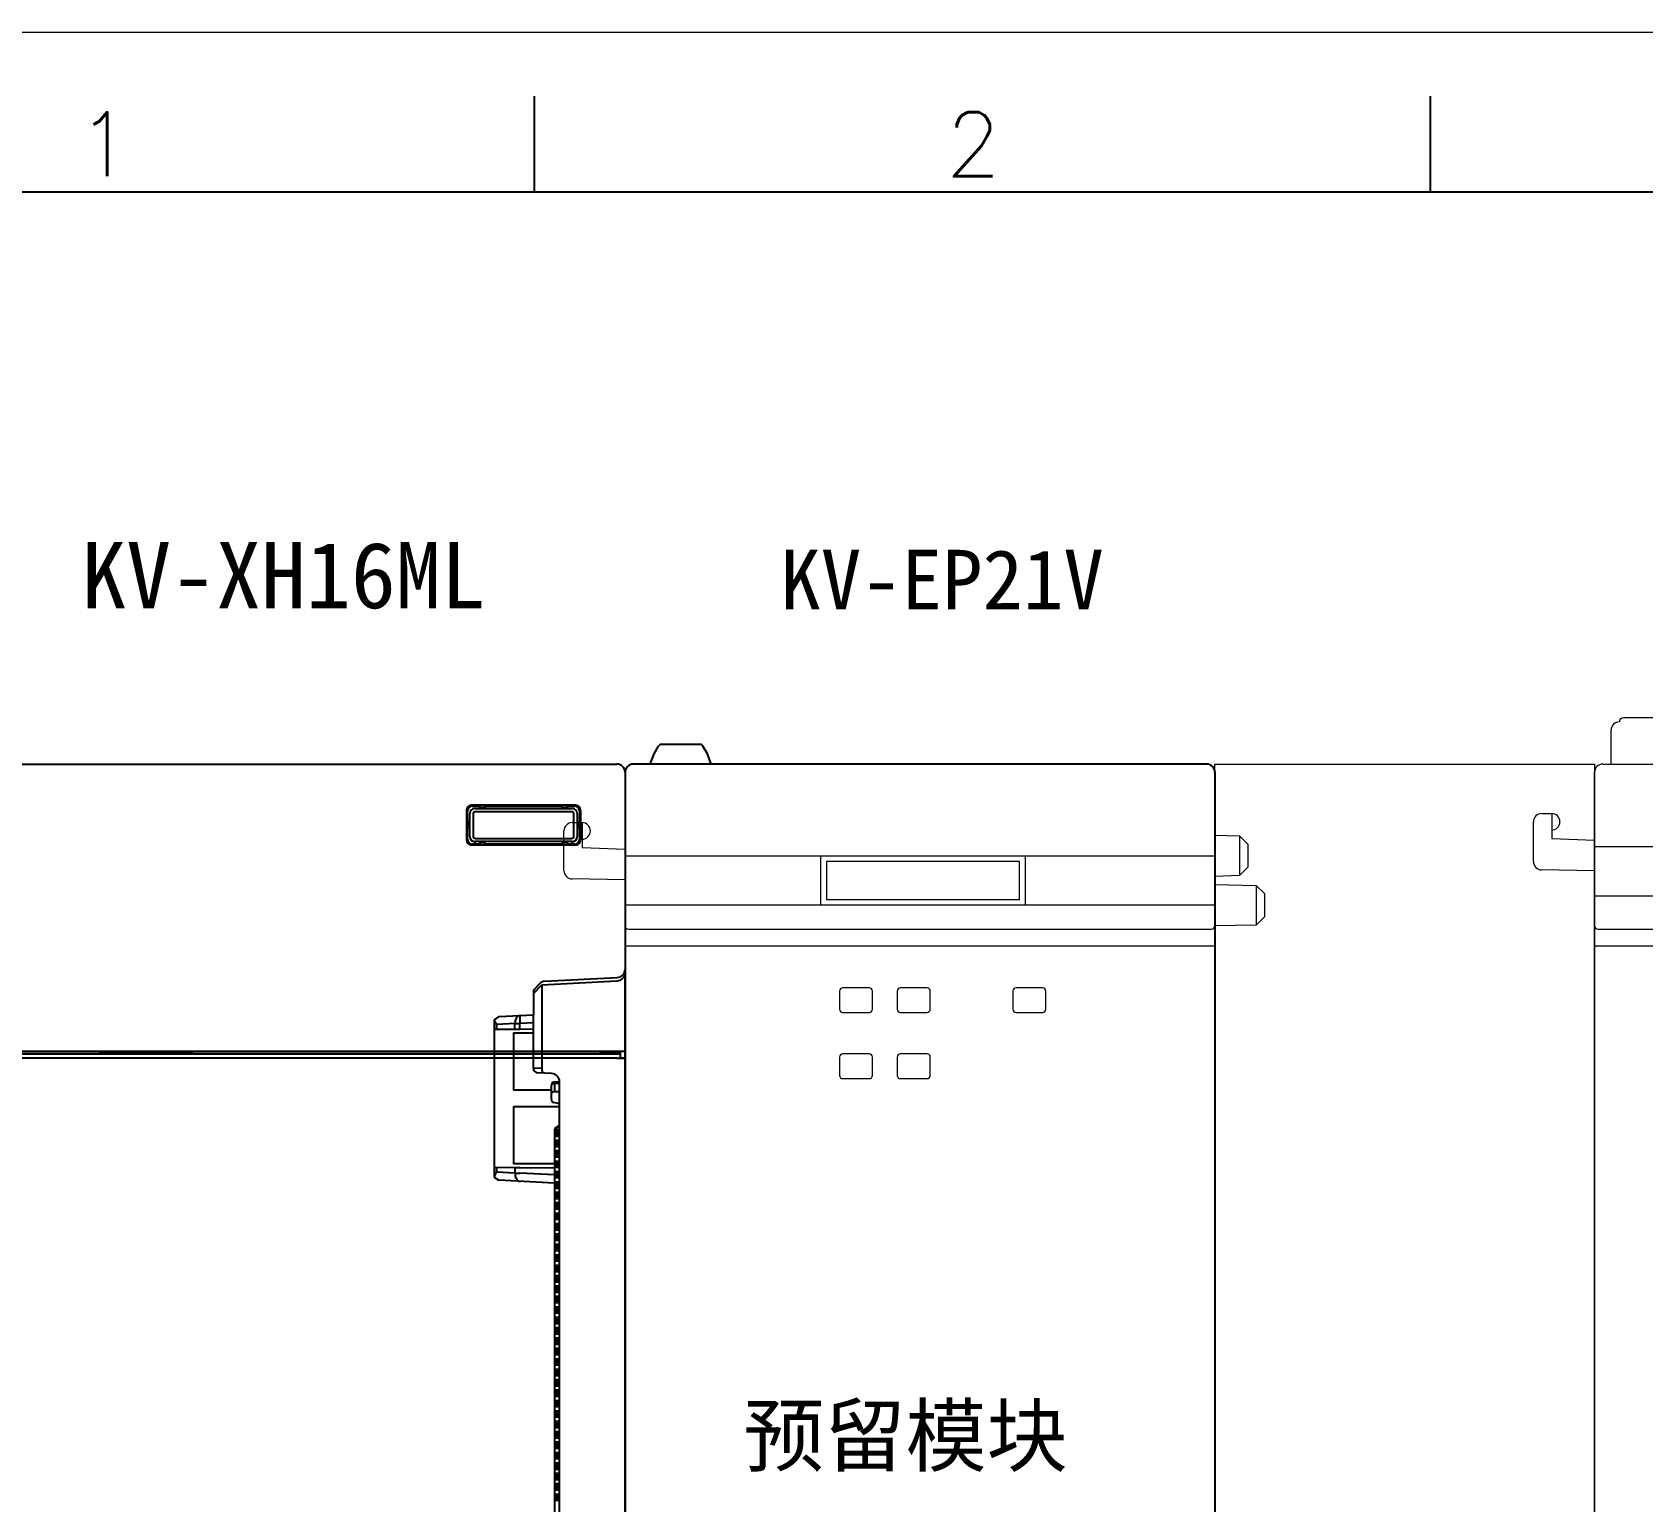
# Model space of a CAD drawing. Extents: x 33864 to 41687, y -3582 to -110.
# Drawn here: x 39014.7 to 39065, y -2750.6 to -2704.6 of the extents above; entities that cross this region are included whole.
import ezdxf
from ezdxf.enums import TextEntityAlignment as Align

# ---------------------------------------------------------------- set-up
doc = ezdxf.new("R2010")
doc.units = 0
doc.header["$MEASUREMENT"] = 0
doc.layers.add('1', color=3, linetype='Continuous', lineweight=20)
for name, color, linetype in [('AE_BOR', 1, 'Continuous'), ('key_geometry', 2, 'Continuous'), ('Lay 1', 7, 'Continuous')]:
    doc.layers.add(name, color=color, linetype=linetype)
doc.styles.add('WD', font='romans.shx', dxfattribs={"bigfont": 'gbcbig.shx'})

msp = doc.modelspace()

# ---------------------------------------------------------------- linework, layer by layer
msp.add_line((39256.318, -2709.649), (38969.318, -2709.649))
at = {"layer": '1', "color": 0, "linetype": 'Continuous'}
for p, q in [((39066.704, -2726.068), (39064.382, -2726.068)), ((39063.995, -2727.513), (39063.995, -2726.455)), ((39063.737, -2727.513), (39063.995, -2727.513)), ((39063.995, -2727.513), (39067.091, -2727.513)), ((39063.479, -2729.89), (39063.479, -2727.771)), ((39061.828, -2729.061), (39062.138, -2729.061)), ((39062.138, -2729.061), (39062.138, -2729.577)), ((39031.27, -2730.845), (39031.27, -2729.603)), ((39031.528, -2729.345), (39031.837, -2729.345)), ((39031.837, -2729.345), (39031.837, -2729.861)), ((39061.57, -2730.562), (39061.57, -2729.319)), ((39062.138, -2729.577), (39062.138, -2729.835)), ((39031.837, -2729.861), (39031.837, -2730.119)), ((39031.837, -2730.119), (39033.179, -2730.174)), ((39033.179, -2731.133), (39033.179, -2730.174)), ((39051.611, -2729.732), (39051.611, -2731.022)), ((39051.611, -2729.732), (39052.385, -2729.757)), ((39051.611, -2731.138), (39051.611, -2730.184)), ((39052.385, -2729.757), (39052.643, -2730.015)), ((39052.385, -2729.757), (39052.385, -2730.996)), ((39052.643, -2730.015), (39052.643, -2730.738)), ((39062.138, -2729.835), (39063.479, -2729.89)), ((39063.479, -2730.849), (39063.479, -2729.89)), ((39063.479, -2730.093), (39081.539, -2730.093)), ((39033.179, -2730.377), (39051.611, -2730.377)), ((39039.288, -2730.377), (39039.288, -2731.925)), ((39045.509, -2730.557), (39039.471, -2730.557)), ((39039.471, -2730.557), (39039.471, -2731.744)), ((39045.509, -2731.744), (39045.509, -2730.557)), ((39045.687, -2730.377), (39045.687, -2731.925)), ((39033.179, -2731.133), (39031.523, -2731.103)), ((39052.385, -2730.996), (39051.611, -2731.022)), ((39051.611, -2731.022), (39051.611, -2731.28)), ((39052.643, -2730.738), (39052.385, -2730.996)), ((39063.479, -2730.849), (39061.824, -2730.82)), ((39063.479, -2734.172), (39063.479, -2730.849)), ((39051.611, -2731.28), (39051.611, -2732.57)), ((39051.611, -2731.28), (39052.901, -2731.305)), ((39052.901, -2731.305), (39052.901, -2732.544)), ((39052.901, -2731.305), (39053.159, -2731.563)), ((39053.159, -2731.563), (39053.159, -2732.286)), ((39081.539, -2731.641), (39063.479, -2731.641)), ((39051.611, -2731.925), (39033.179, -2731.925)), ((39039.471, -2731.744), (39045.509, -2731.744)), ((39033.282, -2732.673), (39051.508, -2732.673)), ((39052.901, -2732.544), (39051.611, -2732.57)), ((39053.159, -2732.286), (39052.901, -2732.544)), ((39063.582, -2732.673), (39081.436, -2732.673)), ((39033.179, -2733.189), (39051.611, -2733.189)), ((39063.479, -2733.189), (39081.539, -2733.189)), ((39063.479, -2753.365), (39063.479, -2734.172)), ((39039.88, -2734.608), (39039.88, -2735.176)), ((39040.809, -2734.505), (39039.984, -2734.505)), ((39040.912, -2735.176), (39040.912, -2734.608)), ((39041.686, -2734.608), (39041.686, -2735.176)), ((39042.615, -2734.505), (39041.79, -2734.505)), ((39042.718, -2735.176), (39042.718, -2734.608)), ((39045.299, -2734.608), (39045.299, -2735.176)), ((39046.227, -2734.505), (39045.402, -2734.505)), ((39046.331, -2735.176), (39046.331, -2734.608)), ((39039.984, -2735.279), (39040.809, -2735.279)), ((39041.79, -2735.279), (39042.615, -2735.279)), ((39045.402, -2735.279), (39046.227, -2735.279)), ((39039.88, -2736.672), (39039.88, -2737.24)), ((39040.809, -2736.569), (39039.984, -2736.569)), ((39040.912, -2737.24), (39040.912, -2736.672)), ((39041.686, -2736.672), (39041.686, -2737.24)), ((39042.615, -2736.569), (39041.79, -2736.569)), ((39042.718, -2737.24), (39042.718, -2736.672)), ((39039.984, -2737.343), (39040.809, -2737.343)), ((39041.79, -2737.343), (39042.615, -2737.343))]:
    msp.add_line(p, q, dxfattribs=at)
for centre, radius, start, end in [((39064.382, -2726.197), 0.129, 90, 180), ((39064.253, -2726.455), 0.258, 90, 180), ((39063.737, -2727.771), 0.258, 90, 180), ((39061.828, -2729.319), 0.258, 90, 180), ((39062.138, -2729.319), 0.258, 270, 90), ((39031.528, -2729.603), 0.258, 90, 180), ((39031.837, -2729.603), 0.258, 270, 90), ((39061.828, -2730.562), 0.258, 180, 269.029), ((39031.528, -2730.845), 0.258, 180, 269.029), ((39033.282, -2732.57), 0.103, 180, 270), ((39051.508, -2732.57), 0.103, 270, 0), ((39063.582, -2732.57), 0.103, 180, 270), ((39039.984, -2734.608), 0.103, 90, 180), ((39040.809, -2734.608), 0.103, 0, 90), ((39041.79, -2734.608), 0.103, 90, 180), ((39042.615, -2734.608), 0.103, 0, 90), ((39045.402, -2734.608), 0.103, 90, 180), ((39046.227, -2734.608), 0.103, 0, 90), ((39039.984, -2735.176), 0.103, 180, 270), ((39040.809, -2735.176), 0.103, 270, 0), ((39041.79, -2735.176), 0.103, 180, 270), ((39042.615, -2735.176), 0.103, 270, 0), ((39045.402, -2735.176), 0.103, 180, 270), ((39046.227, -2735.176), 0.103, 270, 0), ((39039.984, -2736.672), 0.103, 90, 180), ((39040.809, -2736.672), 0.103, 0, 90), ((39041.79, -2736.672), 0.103, 90, 180), ((39042.615, -2736.672), 0.103, 0, 90), ((39039.984, -2737.24), 0.103, 180, 270), ((39040.809, -2737.24), 0.103, 270, 0), ((39041.79, -2737.24), 0.103, 180, 270), ((39042.615, -2737.24), 0.103, 270, 0)]:
    msp.add_arc(centre, radius, start, end, dxfattribs=at)
at = {"layer": 'AE_BOR', "color": 1, "lineweight": 15}
msp.add_line((38964.315, -2704.649), (39261.315, -2704.649), dxfattribs=at)
at = {"layer": 'AE_BOR'}
for p, q in [((39030.348, -2709.649), (39030.348, -2706.649)), ((39058.348, -2709.649), (39058.348, -2706.649))]:
    msp.add_line(p, q, dxfattribs=at)
at = {"layer": 'AE_BOR', "color": 0, "lineweight": 0}
for p, q in [((39051.611, -2727.515), (39063.479, -2727.515)), ((39051.611, -2776.535), (39051.611, -2727.515)), ((39063.479, -2727.515), (39063.479, -2776.535))]:
    msp.add_line(p, q, dxfattribs=at)
at = {"layer": 'key_geometry', "color": 0, "linetype": 'Continuous'}
for p, q in [((39011.021, -2727.513), (39032.921, -2727.513)), ((39033.179, -2727.771), (39033.179, -2774.985)), ((39028.225, -2728.958), (39028.225, -2729.886)), ((39028.23, -2729.881), (39028.23, -2728.963)), ((39028.251, -2729.293), (39028.251, -2728.983)), ((39028.329, -2729.783), (39028.329, -2729.061)), ((39031.631, -2728.803), (39028.38, -2728.803)), ((39028.385, -2728.808), (39031.626, -2728.808)), ((39028.406, -2728.829), (39028.587, -2728.829)), ((39028.432, -2729.061), (39028.432, -2729.783)), ((39028.483, -2728.906), (39031.528, -2728.906)), ((39031.528, -2729.009), (39028.483, -2729.009)), ((39028.845, -2728.829), (39031.167, -2728.829)), ((39031.425, -2728.829), (39031.605, -2728.829)), ((39031.579, -2729.783), (39031.579, -2729.061)), ((39031.683, -2729.061), (39031.683, -2729.783)), ((39031.76, -2728.983), (39031.76, -2729.293)), ((39031.781, -2728.963), (39031.781, -2729.881)), ((39031.786, -2729.886), (39031.786, -2728.958)), ((39028.251, -2729.861), (39028.251, -2729.551)), ((39031.76, -2729.551), (39031.76, -2729.861)), ((39028.38, -2730.041), (39031.631, -2730.041)), ((39031.626, -2730.036), (39028.385, -2730.036)), ((39028.587, -2730.015), (39028.406, -2730.015)), ((39028.483, -2729.835), (39031.528, -2729.835)), ((39028.483, -2729.938), (39028.483, -2730.015)), ((39031.528, -2729.938), (39028.483, -2729.938)), ((39031.167, -2730.015), (39028.845, -2730.015)), ((39031.605, -2730.015), (39031.425, -2730.015)), ((39031.528, -2729.938), (39031.528, -2730.015)), ((39033.179, -2736.491), (39008.307, -2736.491)), ((39032.921, -2736.573), (39008.565, -2736.573)), ((39032.921, -2736.7), (39008.565, -2736.7)), ((39032.921, -2736.702), (39008.565, -2736.702)), ((39009.236, -2736.556), (39016.477, -2736.556)), ((39016.74, -2736.547), (39016.735, -2736.552)), ((39016.998, -2736.543), (39019.432, -2736.543)), ((39019.69, -2736.547), (39019.695, -2736.552)), ((39019.952, -2736.556), (39032.25, -2736.556)), ((39032.405, -2736.491), (39032.405, -2736.554)), ((39032.405, -2736.54), (39032.715, -2736.546)), ((39032.405, -2736.554), (39032.715, -2736.554)), ((39032.611, -2736.544), (39032.611, -2736.491)), ((39032.715, -2736.546), (39032.763, -2736.547)), ((39032.715, -2736.546), (39032.715, -2736.554)), ((39032.715, -2736.554), (39032.763, -2736.57)), ((39032.763, -2736.547), (39033.024, -2736.551)), ((39032.763, -2736.547), (39032.763, -2736.57)), ((39032.763, -2736.57), (39033.024, -2736.571)), ((39033.024, -2736.491), (39033.024, -2736.698)), ((39033.179, -2736.698), (39033.024, -2736.698))]:
    msp.add_line(p, q, dxfattribs=at)
for centre, radius, start, end in [((39032.921, -2727.771), 0.258, 0, 90), ((39028.38, -2728.958), 0.155, 90.0014, 179.9988), ((39028.385, -2728.963), 0.155, 89.9983, 180.0007), ((39028.406, -2728.983), 0.155, 90, 180), ((39028.483, -2729.061), 0.155, 90, 180), ((39028.483, -2729.061), 0.0516, 90, 180), ((39028.729, -2728.748), 0.164, 201.5268, 209.5444), ((39028.716, -2728.693), 0.187, 226.3972, 313.6028), ((39028.702, -2728.748), 0.164, 330.4574, 338.4714), ((39031.309, -2728.748), 0.164, 201.5287, 209.5436), ((39031.296, -2728.693), 0.187, 226.3972, 313.6028), ((39031.282, -2728.748), 0.164, 330.4564, 338.4718), ((39031.528, -2729.061), 0.155, 0, 90), ((39031.528, -2729.061), 0.0516, 0, 90), ((39031.605, -2728.983), 0.155, 0, 90), ((39031.626, -2728.963), 0.155, 359.9995, 90.0017), ((39031.631, -2728.958), 0.155, 0.0011, 89.9986), ((39028.171, -2729.435), 0.163, 60.4526, 68.4911), ((39028.17, -2729.408), 0.164, 291.543, 299.5306), ((39028.116, -2729.422), 0.187, 316.3972, 43.6028), ((39031.895, -2729.422), 0.187, 136.3972, 223.6028), ((39031.84, -2729.435), 0.163, 111.5078, 119.5487), ((39031.841, -2729.408), 0.164, 240.4681, 248.458), ((39028.38, -2729.886), 0.155, 179.9999, 269.9999), ((39028.385, -2729.881), 0.155, 179.9997, 270), ((39028.406, -2729.861), 0.155, 180, 270), ((39028.483, -2729.783), 0.155, 180, 270), ((39028.483, -2729.783), 0.0516, 180, 270), ((39028.729, -2730.096), 0.163, 150.4545, 158.4826), ((39028.716, -2730.151), 0.187, 46.3972, 133.6028), ((39028.702, -2730.096), 0.163, 21.5192, 29.5437), ((39031.309, -2730.096), 0.163, 150.4553, 158.4808), ((39031.296, -2730.151), 0.187, 46.3972, 133.6028), ((39031.282, -2730.096), 0.163, 21.5188, 29.5447), ((39031.528, -2729.783), 0.0516, 270, 0), ((39031.528, -2729.783), 0.155, 270, 0), ((39031.605, -2729.861), 0.155, 270, 0), ((39031.626, -2729.881), 0.155, 270, 0.0002), ((39031.631, -2729.886), 0.155, 270, 0.0003), ((39016.54, -2732.702), 3.855, 269.0653, 272.9002), ((39016.935, -2740.398), 3.855, 89.0653, 92.9002), ((39019.495, -2740.398), 3.855, 87.0998, 90.9347), ((39019.89, -2732.702), 3.855, 267.0998, 270.9347), ((39032.289, -2734.333), 2.224, 269.0051, 272.9954), ((39032.948, -2735.149), 1.424, 268.9234, 273.0785), ((39032.987, -2733.107), 3.596, 268.9437, 273.0556), ((39032.947, -2735.222), 1.478, 268.9979, 272.9997)]:
    msp.add_arc(centre, radius, start, end, dxfattribs=at)
at = {"layer": 'Lay 1', "linetype": 'Continuous'}
for p, q in [((39034.084, -2727.193), (39034.227, -2726.951)), ((39035.524, -2726.9), (39034.316, -2726.9)), ((39035.755, -2727.193), (39035.612, -2726.951)), ((39033.966, -2727.515), (39033.435, -2727.515)), ((39035.874, -2727.515), (39033.966, -2727.515)), ((39033.968, -2727.515), (39034.084, -2727.193)), ((39035.872, -2727.515), (39035.755, -2727.193)), ((39051.355, -2727.515), (39035.874, -2727.515)), ((39033.179, -2727.771), (39033.179, -2730.211)), ((39051.611, -2727.771), (39051.611, -2774.619)), ((39033.179, -2730.211), (39033.179, -2732.499)), ((39033.179, -2732.499), (39033.179, -2733.928)), ((39030.673, -2734.302), (39032.936, -2734.184)), ((39033.179, -2756.839), (39033.179, -2733.928)), ((39030.312, -2734.679), (39030.582, -2734.409)), ((39030.312, -2734.651), (39030.312, -2735.345)), ((39030.496, -2734.386), (39030.351, -2734.548)), ((39030.582, -2734.409), (39032.936, -2734.286)), ((39030.582, -2734.409), (39030.582, -2737.014)), ((39029.236, -2735.401), (39029.083, -2735.501)), ((39029.083, -2735.501), (39029.083, -2740.418)), ((39029.739, -2735.623), (39029.169, -2735.652)), ((39029.169, -2735.809), (39029.169, -2735.652)), ((39029.236, -2735.401), (39030.312, -2735.345)), ((39029.739, -2735.804), (39029.739, -2735.623)), ((39029.739, -2735.623), (39029.895, -2735.623)), ((39030.312, -2735.601), (39029.895, -2735.623)), ((39029.895, -2735.803), (39029.895, -2735.623)), ((39030.312, -2737.005), (39030.312, -2735.345)), ((39029.739, -2735.804), (39029.083, -2735.81)), ((39029.697, -2735.912), (39030.312, -2735.912)), ((39029.697, -2735.912), (39029.697, -2737.704)), ((39029.895, -2735.803), (39029.739, -2735.804)), ((39030.312, -2735.799), (39029.895, -2735.803)), ((39030.312, -2737.007), (39030.312, -2737.005)), ((39030.312, -2737.005), (39030.582, -2737.019)), ((39030.888, -2737.183), (39030.457, -2737.161)), ((39030.582, -2737.014), (39030.582, -2737.019)), ((39030.875, -2737.704), (39029.697, -2737.704)), ((39030.875, -2737.991), (39030.875, -2737.55)), ((39030.889, -2737.499), (39030.977, -2737.499)), ((39031.131, -2737.448), (39030.977, -2737.448)), ((39030.977, -2737.499), (39030.977, -2737.755)), ((39031.131, -2737.499), (39030.977, -2737.499)), ((39031.131, -2751.969), (39031.131, -2737.439)), ((39029.697, -2738.216), (39031.131, -2738.216)), ((39029.697, -2738.216), (39029.697, -2740.008)), ((39031.131, -2738.13), (39030.955, -2738.09)), ((39031.131, -2737.755), (39030.977, -2737.755)), ((39030.977, -2738.919), (39030.977, -2739.254)), ((39030.988, -2738.898), (39031.131, -2738.798)), ((39031.131, -2738.952), (39030.999, -2738.952)), ((39030.999, -2738.952), (39030.999, -2738.954)), ((39030.999, -2739.134), (39030.999, -2739.136)), ((39030.999, -2739.136), (39031.131, -2739.136)), ((39031.003, -2738.954), (39031.029, -2738.954)), ((39031.029, -2739.133), (39031.003, -2739.133)), ((39031.012, -2738.893), (39031.052, -2738.876)), ((39031.029, -2738.954), (39031.029, -2739.133)), ((39031.08, -2739.081), (39031.08, -2739.007)), ((39031.131, -2738.976), (39031.101, -2738.981)), ((39031.101, -2739.106), (39031.131, -2739.111)), ((39031.131, -2738.992), (39031.103, -2738.997)), ((39031.103, -2739.091), (39031.131, -2739.096)), ((39030.977, -2739.254), (39030.977, -2739.484)), ((39030.977, -2739.484), (39030.977, -2739.579)), ((39030.977, -2739.579), (39030.977, -2739.809)), ((39030.999, -2739.277), (39030.999, -2739.279)), ((39031.131, -2739.277), (39030.999, -2739.277)), ((39030.999, -2739.459), (39030.999, -2739.461)), ((39030.999, -2739.461), (39031.131, -2739.461)), ((39030.999, -2739.602), (39030.999, -2739.604)), ((39031.131, -2739.602), (39030.999, -2739.602)), ((39031.003, -2739.279), (39031.029, -2739.279)), ((39031.029, -2739.459), (39031.003, -2739.459)), ((39031.003, -2739.604), (39031.029, -2739.604)), ((39031.029, -2739.279), (39031.029, -2739.459)), ((39031.029, -2739.604), (39031.029, -2739.784)), ((39031.08, -2739.406), (39031.08, -2739.332)), ((39031.08, -2739.731), (39031.08, -2739.657)), ((39031.131, -2739.301), (39031.101, -2739.306)), ((39031.101, -2739.431), (39031.131, -2739.436)), ((39031.131, -2739.627), (39031.101, -2739.632)), ((39031.131, -2739.317), (39031.103, -2739.322)), ((39031.103, -2739.416), (39031.131, -2739.421)), ((39031.131, -2739.642), (39031.103, -2739.647)), ((39031.103, -2739.741), (39031.131, -2739.746)), ((39029.083, -2740.11), (39029.739, -2740.115)), ((39029.169, -2740.267), (39029.169, -2740.11)), ((39030.977, -2740.008), (39029.697, -2740.008)), ((39029.739, -2740.115), (39029.739, -2740.297)), ((39029.739, -2740.115), (39029.895, -2740.117)), ((39029.895, -2740.117), (39030.977, -2740.126)), ((39030.977, -2739.809), (39030.977, -2739.904)), ((39030.977, -2739.904), (39030.977, -2740.134)), ((39030.977, -2740.134), (39030.977, -2740.229)), ((39030.977, -2740.229), (39030.977, -2740.459)), ((39030.999, -2739.784), (39030.999, -2739.786)), ((39030.999, -2739.786), (39031.131, -2739.786)), ((39030.999, -2739.927), (39030.999, -2739.929)), ((39031.131, -2739.927), (39030.999, -2739.927)), ((39030.999, -2740.109), (39030.999, -2740.111)), ((39030.999, -2740.111), (39031.131, -2740.111)), ((39030.999, -2740.252), (39030.999, -2740.254)), ((39031.131, -2740.252), (39030.999, -2740.252)), ((39031.029, -2739.784), (39031.003, -2739.784)), ((39031.003, -2739.93), (39031.029, -2739.93)), ((39031.029, -2740.109), (39031.003, -2740.109)), ((39031.003, -2740.255), (39031.029, -2740.255)), ((39031.029, -2739.93), (39031.029, -2740.109)), ((39031.029, -2740.255), (39031.029, -2740.434)), ((39031.08, -2740.056), (39031.08, -2739.982)), ((39031.101, -2739.756), (39031.131, -2739.761)), ((39031.131, -2739.952), (39031.101, -2739.957)), ((39031.101, -2740.082), (39031.131, -2740.087)), ((39031.131, -2739.967), (39031.103, -2739.972)), ((39031.103, -2740.066), (39031.131, -2740.071)), ((39029.083, -2740.418), (39029.236, -2740.518)), ((39029.739, -2740.297), (39029.169, -2740.267)), ((39030.977, -2740.609), (39029.236, -2740.518)), ((39029.739, -2740.297), (39029.895, -2740.297)), ((39030.977, -2740.353), (39029.895, -2740.297)), ((39030.977, -2740.459), (39030.977, -2740.554)), ((39030.977, -2740.554), (39030.977, -2740.609)), ((39030.977, -2740.609), (39030.977, -2751.848)), ((39030.999, -2740.434), (39030.999, -2740.436)), ((39030.999, -2740.436), (39031.131, -2740.436)), ((39030.999, -2740.577), (39030.999, -2740.58)), ((39031.131, -2740.577), (39030.999, -2740.577)), ((39030.999, -2740.759), (39030.999, -2740.762)), ((39031.029, -2740.434), (39031.003, -2740.434)), ((39031.003, -2740.58), (39031.029, -2740.58)), ((39031.029, -2740.759), (39031.003, -2740.759)), ((39031.029, -2740.58), (39031.029, -2740.759)), ((39031.08, -2740.381), (39031.08, -2740.307)), ((39031.08, -2740.707), (39031.08, -2740.632)), ((39031.131, -2740.277), (39031.101, -2740.282)), ((39031.101, -2740.407), (39031.131, -2740.412)), ((39031.131, -2740.602), (39031.101, -2740.607)), ((39031.101, -2740.732), (39031.131, -2740.737)), ((39031.131, -2740.292), (39031.103, -2740.297)), ((39031.103, -2740.391), (39031.131, -2740.396)), ((39031.131, -2740.618), (39031.103, -2740.622)), ((39031.103, -2740.717), (39031.131, -2740.721)), ((39030.999, -2740.762), (39031.131, -2740.762)), ((39030.999, -2740.902), (39030.999, -2740.905)), ((39031.131, -2740.902), (39030.999, -2740.902)), ((39030.999, -2741.084), (39030.999, -2741.087)), ((39030.999, -2741.087), (39031.131, -2741.087)), ((39030.999, -2741.227), (39030.999, -2741.23)), ((39031.131, -2741.227), (39030.999, -2741.227)), ((39031.003, -2740.905), (39031.029, -2740.905)), ((39031.029, -2741.084), (39031.003, -2741.084)), ((39031.003, -2741.23), (39031.029, -2741.23)), ((39031.029, -2740.905), (39031.029, -2741.084)), ((39031.029, -2741.23), (39031.029, -2741.409)), ((39031.08, -2741.032), (39031.08, -2740.957)), ((39031.131, -2740.927), (39031.101, -2740.932)), ((39031.101, -2741.057), (39031.131, -2741.062)), ((39031.131, -2741.252), (39031.101, -2741.257)), ((39031.131, -2740.943), (39031.103, -2740.947)), ((39031.103, -2741.042), (39031.131, -2741.046)), ((39030.999, -2741.409), (39030.999, -2741.412)), ((39030.999, -2741.412), (39031.131, -2741.412)), ((39030.999, -2741.553), (39030.999, -2741.555)), ((39031.131, -2741.553), (39030.999, -2741.553)), ((39030.999, -2741.735), (39030.999, -2741.737)), ((39030.999, -2741.737), (39031.131, -2741.737)), ((39031.029, -2741.409), (39031.003, -2741.409)), ((39031.003, -2741.555), (39031.029, -2741.555)), ((39031.029, -2741.734), (39031.003, -2741.734)), ((39031.029, -2741.555), (39031.029, -2741.734)), ((39031.08, -2741.357), (39031.08, -2741.282)), ((39031.08, -2741.682), (39031.08, -2741.608)), ((39031.101, -2741.382), (39031.131, -2741.387)), ((39031.131, -2741.577), (39031.101, -2741.582)), ((39031.101, -2741.707), (39031.131, -2741.712)), ((39031.131, -2741.268), (39031.103, -2741.272)), ((39031.103, -2741.367), (39031.131, -2741.371)), ((39031.131, -2741.593), (39031.103, -2741.598)), ((39031.103, -2741.692), (39031.131, -2741.697)), ((39030.999, -2741.878), (39030.999, -2741.88)), ((39031.131, -2741.878), (39030.999, -2741.878)), ((39030.999, -2742.06), (39030.999, -2742.062)), ((39030.999, -2742.062), (39031.131, -2742.062)), ((39030.999, -2742.203), (39030.999, -2742.205)), ((39031.131, -2742.203), (39030.999, -2742.203)), ((39031.003, -2741.88), (39031.029, -2741.88)), ((39031.029, -2742.059), (39031.003, -2742.059)), ((39031.003, -2742.205), (39031.029, -2742.205)), ((39031.029, -2741.88), (39031.029, -2742.059)), ((39031.029, -2742.205), (39031.029, -2742.385)), ((39031.08, -2742.007), (39031.08, -2741.933)), ((39031.08, -2742.332), (39031.08, -2742.258)), ((39031.131, -2741.902), (39031.101, -2741.907)), ((39031.101, -2742.032), (39031.131, -2742.037)), ((39031.131, -2742.228), (39031.101, -2742.233)), ((39031.131, -2741.918), (39031.103, -2741.923)), ((39031.103, -2742.017), (39031.131, -2742.022)), ((39031.131, -2742.243), (39031.103, -2742.248)), ((39030.999, -2742.385), (39030.999, -2742.387)), ((39030.999, -2742.387), (39031.131, -2742.387)), ((39030.999, -2742.528), (39030.999, -2742.53)), ((39031.131, -2742.528), (39030.999, -2742.528)), ((39030.999, -2742.71), (39030.999, -2742.712)), ((39030.999, -2742.712), (39031.131, -2742.712)), ((39031.029, -2742.385), (39031.003, -2742.385)), ((39031.003, -2742.531), (39031.029, -2742.531)), ((39031.029, -2742.71), (39031.003, -2742.71)), ((39031.029, -2742.531), (39031.029, -2742.71)), ((39031.08, -2742.657), (39031.08, -2742.583)), ((39031.101, -2742.357), (39031.131, -2742.362)), ((39031.131, -2742.553), (39031.101, -2742.558)), ((39031.101, -2742.683), (39031.131, -2742.688)), ((39031.103, -2742.342), (39031.131, -2742.347)), ((39031.131, -2742.568), (39031.103, -2742.573)), ((39031.103, -2742.667), (39031.131, -2742.672)), ((39030.999, -2742.853), (39030.999, -2742.855)), ((39031.131, -2742.853), (39030.999, -2742.853)), ((39030.999, -2743.035), (39030.999, -2743.037)), ((39030.999, -2743.037), (39031.131, -2743.037)), ((39030.999, -2743.178), (39030.999, -2743.18)), ((39031.131, -2743.178), (39030.999, -2743.178)), ((39031.003, -2742.856), (39031.029, -2742.856)), ((39031.029, -2743.035), (39031.003, -2743.035)), ((39031.003, -2743.181), (39031.029, -2743.181)), ((39031.029, -2742.856), (39031.029, -2743.035)), ((39031.029, -2743.181), (39031.029, -2743.36)), ((39031.08, -2742.982), (39031.08, -2742.908)), ((39031.08, -2743.308), (39031.08, -2743.233)), ((39031.131, -2742.878), (39031.101, -2742.883)), ((39031.101, -2743.008), (39031.131, -2743.013)), ((39031.131, -2743.203), (39031.101, -2743.208)), ((39031.131, -2742.893), (39031.103, -2742.898)), ((39031.103, -2742.992), (39031.131, -2742.997)), ((39031.131, -2743.219), (39031.103, -2743.223)), ((39030.999, -2743.36), (39030.999, -2743.363)), ((39030.999, -2743.363), (39031.131, -2743.363)), ((39030.999, -2743.503), (39030.999, -2743.506)), ((39031.131, -2743.503), (39030.999, -2743.503)), ((39030.999, -2743.685), (39030.999, -2743.688)), ((39030.999, -2743.688), (39031.131, -2743.688)), ((39031.029, -2743.36), (39031.003, -2743.36)), ((39031.003, -2743.506), (39031.029, -2743.506)), ((39031.029, -2743.685), (39031.003, -2743.685)), ((39031.029, -2743.506), (39031.029, -2743.685)), ((39031.08, -2743.633), (39031.08, -2743.558)), ((39031.101, -2743.333), (39031.131, -2743.338)), ((39031.131, -2743.528), (39031.101, -2743.533)), ((39031.101, -2743.658), (39031.131, -2743.663)), ((39031.103, -2743.317), (39031.131, -2743.322)), ((39031.131, -2743.544), (39031.103, -2743.548)), ((39031.103, -2743.643), (39031.131, -2743.647)), ((39030.999, -2743.828), (39030.999, -2743.831)), ((39031.131, -2743.828), (39030.999, -2743.828)), ((39030.999, -2744.01), (39030.999, -2744.013)), ((39030.999, -2744.013), (39031.131, -2744.013)), ((39030.999, -2744.154), (39030.999, -2744.156)), ((39031.131, -2744.154), (39030.999, -2744.154)), ((39031.003, -2743.831), (39031.029, -2743.831)), ((39031.029, -2744.01), (39031.003, -2744.01)), ((39031.003, -2744.156), (39031.029, -2744.156)), ((39031.029, -2743.831), (39031.029, -2744.01)), ((39031.029, -2744.156), (39031.029, -2744.335)), ((39031.08, -2743.958), (39031.08, -2743.883)), ((39031.08, -2744.283), (39031.08, -2744.209)), ((39031.131, -2743.853), (39031.101, -2743.858)), ((39031.101, -2743.983), (39031.131, -2743.988)), ((39031.131, -2744.178), (39031.101, -2744.183)), ((39031.131, -2743.869), (39031.103, -2743.873)), ((39031.103, -2743.968), (39031.131, -2743.972)), ((39031.131, -2744.194), (39031.103, -2744.199)), ((39030.999, -2744.336), (39030.999, -2744.338)), ((39030.999, -2744.338), (39031.131, -2744.338)), ((39030.999, -2744.479), (39030.999, -2744.481)), ((39031.131, -2744.479), (39030.999, -2744.479)), ((39030.999, -2744.661), (39030.999, -2744.663)), ((39030.999, -2744.663), (39031.131, -2744.663)), ((39031.029, -2744.335), (39031.003, -2744.335)), ((39031.003, -2744.481), (39031.029, -2744.481)), ((39031.029, -2744.66), (39031.003, -2744.66)), ((39031.029, -2744.481), (39031.029, -2744.66)), ((39031.08, -2744.608), (39031.08, -2744.534)), ((39031.101, -2744.308), (39031.131, -2744.313)), ((39031.131, -2744.503), (39031.101, -2744.508)), ((39031.101, -2744.633), (39031.131, -2744.638)), ((39031.103, -2744.293), (39031.131, -2744.298)), ((39031.131, -2744.519), (39031.103, -2744.524)), ((39031.103, -2744.618), (39031.131, -2744.623)), ((39030.999, -2744.804), (39030.999, -2744.806)), ((39031.131, -2744.804), (39030.999, -2744.804)), ((39030.999, -2744.986), (39030.999, -2744.988)), ((39030.999, -2744.988), (39031.131, -2744.988)), ((39030.999, -2745.129), (39030.999, -2745.131)), ((39031.131, -2745.129), (39030.999, -2745.129)), ((39031.003, -2744.806), (39031.029, -2744.806)), ((39031.029, -2744.986), (39031.003, -2744.986)), ((39031.003, -2745.131), (39031.029, -2745.131)), ((39031.029, -2744.806), (39031.029, -2744.986)), ((39031.029, -2745.131), (39031.029, -2745.311)), ((39031.08, -2744.933), (39031.08, -2744.859)), ((39031.08, -2745.258), (39031.08, -2745.184)), ((39031.131, -2744.829), (39031.101, -2744.834)), ((39031.101, -2744.958), (39031.131, -2744.963)), ((39031.131, -2745.154), (39031.101, -2745.159)), ((39031.101, -2745.284), (39031.131, -2745.288)), ((39031.131, -2744.844), (39031.103, -2744.849)), ((39031.103, -2744.943), (39031.131, -2744.948)), ((39031.131, -2745.169), (39031.103, -2745.174)), ((39031.103, -2745.268), (39031.131, -2745.273)), ((39030.999, -2745.311), (39030.999, -2745.313)), ((39030.999, -2745.313), (39031.131, -2745.313)), ((39030.999, -2745.454), (39030.999, -2745.456)), ((39031.131, -2745.454), (39030.999, -2745.454)), ((39030.999, -2745.636), (39030.999, -2745.638)), ((39030.999, -2745.638), (39031.131, -2745.638)), ((39030.999, -2745.779), (39030.999, -2745.781)), ((39031.131, -2745.779), (39030.999, -2745.779)), ((39031.029, -2745.311), (39031.003, -2745.311)), ((39031.003, -2745.457), (39031.029, -2745.457)), ((39031.029, -2745.636), (39031.003, -2745.636)), ((39031.003, -2745.782), (39031.029, -2745.782)), ((39031.029, -2745.457), (39031.029, -2745.636)), ((39031.029, -2745.782), (39031.029, -2745.961)), ((39031.08, -2745.583), (39031.08, -2745.509)), ((39031.131, -2745.479), (39031.101, -2745.484)), ((39031.101, -2745.609), (39031.131, -2745.614)), ((39031.131, -2745.494), (39031.103, -2745.499)), ((39031.103, -2745.593), (39031.131, -2745.598)), ((39030.999, -2745.961), (39030.999, -2745.963)), ((39030.999, -2745.963), (39031.131, -2745.963)), ((39030.999, -2746.104), (39030.999, -2746.107)), ((39031.131, -2746.104), (39030.999, -2746.104)), ((39030.999, -2746.286), (39030.999, -2746.289)), ((39030.999, -2746.289), (39031.131, -2746.289)), ((39031.029, -2745.961), (39031.003, -2745.961)), ((39031.003, -2746.107), (39031.029, -2746.107)), ((39031.029, -2746.286), (39031.003, -2746.286)), ((39031.029, -2746.107), (39031.029, -2746.286)), ((39031.08, -2745.909), (39031.08, -2745.834)), ((39031.08, -2746.234), (39031.08, -2746.159)), ((39031.131, -2745.804), (39031.101, -2745.809)), ((39031.101, -2745.934), (39031.131, -2745.939)), ((39031.131, -2746.129), (39031.101, -2746.134)), ((39031.101, -2746.259), (39031.131, -2746.264)), ((39031.131, -2745.819), (39031.103, -2745.824)), ((39031.103, -2745.918), (39031.131, -2745.923)), ((39031.131, -2746.145), (39031.103, -2746.149)), ((39031.103, -2746.244), (39031.131, -2746.248)), ((39030.999, -2746.429), (39030.999, -2746.432)), ((39031.131, -2746.429), (39030.999, -2746.429)), ((39030.999, -2746.611), (39030.999, -2746.614)), ((39030.999, -2746.614), (39031.131, -2746.614)), ((39030.999, -2746.755), (39030.999, -2746.757)), ((39031.131, -2746.755), (39030.999, -2746.755)), ((39031.003, -2746.432), (39031.029, -2746.432)), ((39031.029, -2746.611), (39031.003, -2746.611)), ((39031.003, -2746.757), (39031.029, -2746.757)), ((39031.029, -2746.432), (39031.029, -2746.611)), ((39031.029, -2746.757), (39031.029, -2746.936)), ((39031.08, -2746.559), (39031.08, -2746.484)), ((39031.131, -2746.454), (39031.101, -2746.459)), ((39031.101, -2746.584), (39031.131, -2746.589)), ((39031.131, -2746.779), (39031.101, -2746.784)), ((39031.131, -2746.47), (39031.103, -2746.474)), ((39031.103, -2746.569), (39031.131, -2746.573)), ((39031.131, -2746.795), (39031.103, -2746.8)), ((39030.999, -2746.937), (39030.999, -2746.939)), ((39030.999, -2746.939), (39031.131, -2746.939)), ((39030.999, -2747.08), (39030.999, -2747.082)), ((39031.131, -2747.08), (39030.999, -2747.08)), ((39030.999, -2747.262), (39030.999, -2747.264)), ((39030.999, -2747.264), (39031.131, -2747.264)), ((39031.029, -2746.936), (39031.003, -2746.936)), ((39031.003, -2747.082), (39031.029, -2747.082)), ((39031.029, -2747.261), (39031.003, -2747.261)), ((39031.029, -2747.082), (39031.029, -2747.261)), ((39031.08, -2746.884), (39031.08, -2746.809)), ((39031.08, -2747.209), (39031.08, -2747.135)), ((39031.101, -2746.909), (39031.131, -2746.914)), ((39031.131, -2747.104), (39031.101, -2747.109)), ((39031.101, -2747.234), (39031.131, -2747.239)), ((39031.103, -2746.894), (39031.131, -2746.899)), ((39031.131, -2747.12), (39031.103, -2747.125)), ((39031.103, -2747.219), (39031.131, -2747.224)), ((39030.999, -2747.405), (39030.999, -2747.407)), ((39031.131, -2747.405), (39030.999, -2747.405)), ((39030.999, -2747.587), (39030.999, -2747.589)), ((39030.999, -2747.589), (39031.131, -2747.589)), ((39030.999, -2747.73), (39030.999, -2747.732)), ((39031.131, -2747.73), (39030.999, -2747.73)), ((39031.003, -2747.407), (39031.029, -2747.407)), ((39031.029, -2747.587), (39031.003, -2747.587)), ((39031.003, -2747.732), (39031.029, -2747.732)), ((39031.029, -2747.407), (39031.029, -2747.587)), ((39031.029, -2747.732), (39031.029, -2747.912)), ((39031.08, -2747.534), (39031.08, -2747.46)), ((39031.08, -2747.859), (39031.08, -2747.785)), ((39031.131, -2747.429), (39031.101, -2747.434)), ((39031.101, -2747.559), (39031.131, -2747.564)), ((39031.131, -2747.755), (39031.101, -2747.76)), ((39031.131, -2747.445), (39031.103, -2747.45)), ((39031.103, -2747.544), (39031.131, -2747.549)), ((39031.131, -2747.77), (39031.103, -2747.775)), ((39030.999, -2747.912), (39030.999, -2747.914)), ((39030.999, -2747.914), (39031.131, -2747.914)), ((39030.999, -2748.055), (39030.999, -2748.057)), ((39031.131, -2748.055), (39030.999, -2748.055)), ((39030.999, -2748.237), (39030.999, -2748.239)), ((39030.999, -2748.239), (39031.131, -2748.239)), ((39031.029, -2747.912), (39031.003, -2747.912)), ((39031.003, -2748.058), (39031.029, -2748.058)), ((39031.029, -2748.237), (39031.003, -2748.237)), ((39031.029, -2748.058), (39031.029, -2748.237)), ((39031.08, -2748.184), (39031.08, -2748.11)), ((39031.101, -2747.884), (39031.131, -2747.889)), ((39031.131, -2748.08), (39031.101, -2748.085)), ((39031.101, -2748.21), (39031.131, -2748.215)), ((39031.103, -2747.869), (39031.131, -2747.874)), ((39031.131, -2748.095), (39031.103, -2748.1)), ((39031.103, -2748.194), (39031.131, -2748.199)), ((39030.999, -2748.38), (39030.999, -2748.382)), ((39031.131, -2748.38), (39030.999, -2748.38)), ((39030.999, -2748.562), (39030.999, -2748.564)), ((39030.999, -2748.564), (39031.131, -2748.564)), ((39030.999, -2748.705), (39030.999, -2748.708)), ((39031.131, -2748.705), (39030.999, -2748.705)), ((39031.003, -2748.383), (39031.029, -2748.383)), ((39031.029, -2748.562), (39031.003, -2748.562)), ((39031.003, -2748.708), (39031.029, -2748.708)), ((39031.029, -2748.383), (39031.029, -2748.562)), ((39031.029, -2748.708), (39031.029, -2748.887)), ((39031.08, -2748.509), (39031.08, -2748.435)), ((39031.08, -2748.835), (39031.08, -2748.76)), ((39031.131, -2748.405), (39031.101, -2748.41)), ((39031.101, -2748.535), (39031.131, -2748.54)), ((39031.131, -2748.73), (39031.101, -2748.735)), ((39031.131, -2748.42), (39031.103, -2748.425)), ((39031.103, -2748.519), (39031.131, -2748.524)), ((39031.131, -2748.746), (39031.103, -2748.75)), ((39030.999, -2748.887), (39030.999, -2748.89)), ((39030.999, -2748.89), (39031.131, -2748.89)), ((39030.999, -2749.03), (39030.999, -2749.033)), ((39031.131, -2749.03), (39030.999, -2749.03)), ((39030.999, -2749.212), (39030.999, -2749.215)), ((39030.999, -2749.215), (39031.131, -2749.215)), ((39031.029, -2748.887), (39031.003, -2748.887)), ((39031.003, -2749.033), (39031.029, -2749.033)), ((39031.029, -2749.212), (39031.003, -2749.212)), ((39031.029, -2749.033), (39031.029, -2749.212)), ((39031.08, -2749.16), (39031.08, -2749.085)), ((39031.101, -2748.86), (39031.131, -2748.865)), ((39031.131, -2749.055), (39031.101, -2749.06)), ((39031.101, -2749.185), (39031.131, -2749.19)), ((39031.103, -2748.845), (39031.131, -2748.849)), ((39031.131, -2749.071), (39031.103, -2749.075)), ((39031.103, -2749.17), (39031.131, -2749.174)), ((39030.999, -2749.355), (39030.999, -2749.358)), ((39031.131, -2749.355), (39030.999, -2749.355)), ((39030.999, -2749.537), (39030.999, -2749.54)), ((39030.999, -2749.54), (39031.131, -2749.54)), ((39030.999, -2749.681), (39030.999, -2749.683)), ((39031.131, -2749.681), (39030.999, -2749.681)), ((39031.003, -2749.358), (39031.029, -2749.358)), ((39031.029, -2749.537), (39031.003, -2749.537)), ((39031.003, -2749.683), (39031.029, -2749.683)), ((39031.029, -2749.358), (39031.029, -2749.537)), ((39031.029, -2749.683), (39031.029, -2749.862)), ((39031.08, -2749.485), (39031.08, -2749.41)), ((39031.08, -2749.81), (39031.08, -2749.736)), ((39031.131, -2749.38), (39031.101, -2749.385)), ((39031.101, -2749.51), (39031.131, -2749.515)), ((39031.131, -2749.705), (39031.101, -2749.71)), ((39031.131, -2749.396), (39031.103, -2749.4)), ((39031.103, -2749.495), (39031.131, -2749.499)), ((39031.131, -2749.721), (39031.103, -2749.726)), ((39031.103, -2749.82), (39031.131, -2749.825)), ((39030.999, -2749.863), (39030.999, -2749.865)), ((39030.999, -2749.865), (39031.131, -2749.865)), ((39030.999, -2750.006), (39030.999, -2750.008)), ((39031.131, -2750.006), (39030.999, -2750.006)), ((39030.999, -2750.188), (39030.999, -2750.19)), ((39030.999, -2750.19), (39031.131, -2750.19)), ((39031.029, -2749.862), (39031.003, -2749.862)), ((39031.003, -2750.008), (39031.029, -2750.008)), ((39031.029, -2750.187), (39031.003, -2750.187)), ((39031.029, -2750.008), (39031.029, -2750.187)), ((39031.08, -2750.135), (39031.08, -2750.061)), ((39031.101, -2749.835), (39031.131, -2749.84)), ((39031.131, -2750.03), (39031.101, -2750.035)), ((39031.101, -2750.16), (39031.131, -2750.165)), ((39031.131, -2750.046), (39031.103, -2750.051)), ((39031.103, -2750.145), (39031.131, -2750.15)), ((39030.999, -2750.331), (39030.999, -2750.333)), ((39031.131, -2750.331), (39030.999, -2750.331)), ((39030.999, -2750.513), (39030.999, -2750.515)), ((39030.999, -2750.515), (39031.131, -2750.515)), ((39031.003, -2750.333), (39031.029, -2750.333)), ((39031.029, -2750.513), (39031.003, -2750.513)), ((39031.029, -2750.333), (39031.029, -2750.513)), ((39031.08, -2750.46), (39031.08, -2750.386)), ((39031.131, -2750.356), (39031.101, -2750.361)), ((39031.101, -2750.485), (39031.131, -2750.49)), ((39031.131, -2750.371), (39031.103, -2750.376)), ((39031.103, -2750.47), (39031.131, -2750.475))]:
    msp.add_line(p, q, dxfattribs=at)
for centre, radius, start, end in [((39034.316, -2727.003), 0.102, 90, 149.6267), ((39035.524, -2727.003), 0.102, 30.3733, 90), ((39033.435, -2727.771), 0.256, 90, 180), ((39051.355, -2727.771), 0.256, 0, 90), ((39032.923, -2733.928), 0.256, 272.9805, 0.0193), ((39032.923, -2734.03), 0.256, 273, 360), ((39030.465, -2734.651), 0.154, 138, 180), ((39030.687, -2734.558), 0.256, 93, 138), ((39029.502, -2735.375), 0.434, 196.5503, 219.742), ((39030.089, -2735.611), 0.351, 155.075, 181.9087), ((39029.919, -2735.526), 0.16, 98.4181, 157.0126), ((39031.563, -2735.495), 1.673, 175.6172, 184.3828), ((39030.465, -2737.007), 0.154, 180, 267), ((39030.875, -2737.034), 0.294, 177.1946, 194.1733), ((39030.671, -2737.095), 0.0816, 187.6206, 248.072), ((39030.875, -2737.439), 0.256, 0, 87), ((39030.977, -2737.55), 0.102, 150, 180), ((39030.977, -2737.55), 0.102, 90, 150), ((39030.926, -2737.816), 0.0543, 97.5212, 159.4192), ((39030.977, -2737.991), 0.102, 180, 257.1957), ((39030.976, -2737.969), 0.215, 89.5076, 105.3431), ((39031.01, -2738.92), 0.0323, 163.7973, 178.1053), ((39031.003, -2738.929), 0.0254, 179.6405, 262.1659), ((39031.003, -2739.159), 0.0256, 89.9672, 180.0328), ((39031.003, -2738.919), 0.0256, 124.992, 161.926), ((39030.995, -2738.918), 0.0176, 110.1501, 157.7445), ((39030.951, -2738.754), 0.152, 284.642, 294.0741), ((39031.003, -2738.929), 0.0256, 261.8047, 270), ((39031.11, -2739.034), 0.168, 94.8413, 110.2739), ((39031.105, -2739.007), 0.0256, 99.4593, 180), ((39031.105, -2739.081), 0.0256, 180, 260.5335), ((39031.099, -2738.977), 0.0196, 224.2079, 281.0901), ((39031.099, -2739.11), 0.0196, 78.9099, 135.7921), ((39031.102, -2738.903), 0.0365, 51.914, 99.0605), ((39031.108, -2738.89), 0.0227, 356.1479, 45.9153), ((39031.003, -2739.254), 0.0255, 179.6696, 270.3304), ((39031.003, -2739.484), 0.0256, 90.0015, 179.9985), ((39031.003, -2739.579), 0.0256, 179.9902, 270.0098), ((39031.105, -2739.332), 0.0256, 99.4593, 180), ((39031.105, -2739.406), 0.0256, 180, 260.5407), ((39031.105, -2739.657), 0.0256, 99.4665, 180), ((39031.105, -2739.731), 0.0256, 180, 260.5407), ((39031.099, -2739.303), 0.0196, 224.2079, 281.0901), ((39031.099, -2739.435), 0.0196, 78.9099, 135.7921), ((39031.099, -2739.628), 0.0196, 224.2079, 281.0901), ((39031.099, -2739.76), 0.0196, 78.9099, 135.7921), ((39031.003, -2739.809), 0.0256, 90.0044, 179.9956), ((39031.003, -2739.904), 0.0256, 180.0044, 269.9956), ((39031.003, -2740.134), 0.0256, 89.9902, 180.0098), ((39031.003, -2740.229), 0.0256, 180.0015, 269.9985), ((39031.105, -2739.982), 0.0256, 99.4593, 180), ((39031.105, -2740.056), 0.0256, 180, 260.5335), ((39031.099, -2739.953), 0.0196, 224.2079, 281.0901), ((39031.099, -2740.086), 0.0196, 78.9099, 135.7921), ((39029.503, -2740.544), 0.434, 140.2774, 163.4315), ((39030.089, -2740.308), 0.351, 178.0913, 204.925), ((39029.919, -2740.394), 0.16, 202.9874, 261.5819), ((39031.003, -2740.459), 0.0256, 89.9961, 180.0039), ((39031.003, -2740.554), 0.0256, 179.9902, 270.0098), ((39031.003, -2740.785), 0.0256, 90.0015, 179.9985), ((39031.105, -2740.307), 0.0256, 99.4593, 180), ((39031.105, -2740.381), 0.0256, 180, 260.5407), ((39031.105, -2740.632), 0.0256, 99.4593, 180), ((39031.105, -2740.707), 0.0256, 180, 260.5407), ((39031.099, -2740.278), 0.0196, 224.2079, 281.0901), ((39031.099, -2740.411), 0.0196, 78.9099, 135.7921), ((39031.099, -2740.603), 0.0196, 224.2079, 281.0901), ((39031.099, -2740.736), 0.0196, 78.9099, 135.7921), ((39031.003, -2740.879), 0.0256, 179.9902, 270.0098), ((39031.003, -2741.11), 0.0256, 90.0044, 179.9956), ((39031.003, -2741.204), 0.0256, 180.0044, 269.9956), ((39031.105, -2740.957), 0.0256, 99.4665, 180), ((39031.105, -2741.032), 0.0256, 180, 260.5407), ((39031.105, -2741.282), 0.0256, 99.4593, 180), ((39031.099, -2740.928), 0.0196, 224.2079, 281.0901), ((39031.099, -2741.061), 0.0196, 78.9099, 135.7921), ((39031.003, -2741.435), 0.0256, 89.9902, 180.0098), ((39031.003, -2741.53), 0.0255, 179.6696, 270.3304), ((39031.003, -2741.76), 0.0256, 90.0311, 179.9689), ((39031.105, -2741.357), 0.0256, 180, 260.5335), ((39031.105, -2741.608), 0.0256, 99.4593, 180), ((39031.105, -2741.682), 0.0256, 180, 260.5407), ((39031.099, -2741.253), 0.0196, 224.2079, 281.0901), ((39031.099, -2741.386), 0.0196, 78.9099, 135.7921), ((39031.099, -2741.578), 0.0196, 224.2079, 281.0901), ((39031.099, -2741.711), 0.0196, 78.9099, 135.7921), ((39031.003, -2741.855), 0.0255, 179.6707, 270.3293), ((39031.003, -2742.085), 0.0256, 90.0311, 179.9689), ((39031.003, -2742.18), 0.0256, 179.9902, 270.0098), ((39031.105, -2741.933), 0.0256, 99.4665, 180), ((39031.105, -2742.007), 0.0256, 180, 260.5407), ((39031.105, -2742.258), 0.0256, 99.4665, 180), ((39031.099, -2741.904), 0.0196, 224.2079, 281.0901), ((39031.099, -2742.036), 0.0196, 78.9099, 135.7921), ((39031.099, -2742.229), 0.0196, 224.2079, 281.0901), ((39031.003, -2742.41), 0.0256, 89.9908, 180.0007), ((39031.003, -2742.505), 0.0256, 180.0044, 269.9956), ((39031.003, -2742.735), 0.0256, 89.9902, 180.0098), ((39031.105, -2742.332), 0.0256, 180, 260.5407), ((39031.105, -2742.583), 0.0256, 99.4593, 180), ((39031.105, -2742.657), 0.0256, 180, 260.5335), ((39031.099, -2742.361), 0.0196, 78.9099, 135.7921), ((39031.099, -2742.554), 0.0196, 224.2079, 281.0901), ((39031.099, -2742.686), 0.0196, 78.9099, 135.7921), ((39031.003, -2742.83), 0.0256, 180.0311, 269.9689), ((39031.003, -2743.06), 0.0256, 90.0022, 179.9978), ((39031.003, -2743.155), 0.0256, 179.9991, 270.0009), ((39031.105, -2742.908), 0.0256, 99.4629, 180), ((39031.105, -2742.982), 0.0256, 180, 260.5371), ((39031.105, -2743.233), 0.0256, 99.4629, 180), ((39031.099, -2742.879), 0.0196, 224.2079, 281.0901), ((39031.099, -2743.012), 0.0196, 78.9099, 135.7921), ((39031.099, -2743.204), 0.0196, 224.2079, 281.0901), ((39031.003, -2743.386), 0.0256, 89.9991, 179.9966), ((39031.003, -2743.48), 0.0256, 179.9991, 270.0009), ((39031.003, -2743.711), 0.0256, 89.9991, 180.0009), ((39031.105, -2743.308), 0.0256, 180, 260.5407), ((39031.105, -2743.558), 0.0256, 99.4629, 180), ((39031.105, -2743.633), 0.0256, 180, 260.5371), ((39031.099, -2743.337), 0.0196, 78.9099, 135.7921), ((39031.099, -2743.529), 0.0196, 224.2079, 281.0901), ((39031.099, -2743.662), 0.0196, 78.9099, 135.7921), ((39031.003, -2743.805), 0.0256, 179.9991, 270.0009), ((39031.003, -2744.036), 0.0256, 89.9991, 179.9966), ((39031.003, -2744.131), 0.0256, 179.9991, 270.0009), ((39031.105, -2743.883), 0.0256, 99.4629, 180), ((39031.105, -2743.958), 0.0256, 180, 260.5407), ((39031.105, -2744.209), 0.0256, 99.4629, 180), ((39031.105, -2744.283), 0.0256, 180, 260.5371), ((39031.099, -2743.854), 0.0196, 224.2079, 281.0901), ((39031.099, -2743.987), 0.0196, 78.9099, 135.7921), ((39031.099, -2744.179), 0.0196, 224.2079, 281.0901), ((39031.003, -2744.361), 0.0256, 89.9991, 180.0009), ((39031.003, -2744.456), 0.0256, 179.9991, 270.0009), ((39031.003, -2744.686), 0.0256, 89.9991, 179.9966), ((39031.003, -2744.781), 0.0256, 179.9991, 270.0009), ((39031.105, -2744.534), 0.0256, 99.4629, 180), ((39031.105, -2744.608), 0.0256, 180, 260.5407), ((39031.099, -2744.312), 0.0196, 78.9099, 135.7921), ((39031.099, -2744.504), 0.0196, 224.2079, 281.0901), ((39031.099, -2744.637), 0.0196, 78.9099, 135.7921), ((39031.003, -2745.011), 0.0256, 90.0049, 179.9951), ((39031.003, -2745.106), 0.0256, 179.9991, 270.0009), ((39031.105, -2744.859), 0.0256, 99.4629, 180), ((39031.105, -2744.933), 0.0256, 180, 260.5371), ((39031.105, -2745.184), 0.0256, 99.4629, 180), ((39031.105, -2745.258), 0.0256, 180, 260.5407), ((39031.099, -2744.83), 0.0196, 224.2079, 281.0901), ((39031.099, -2744.962), 0.0196, 78.9099, 135.7921), ((39031.099, -2745.155), 0.0196, 224.2079, 281.0901), ((39031.099, -2745.287), 0.0196, 78.9099, 135.7921), ((39031.003, -2745.336), 0.0256, 89.9991, 179.9966), ((39031.003, -2745.431), 0.0256, 180.0064, 269.9936), ((39031.003, -2745.661), 0.0256, 90.0059, 179.9941), ((39031.003, -2745.756), 0.0256, 180.0034, 270.0009), ((39031.105, -2745.509), 0.0256, 99.4629, 180), ((39031.105, -2745.583), 0.0256, 180, 260.5371), ((39031.099, -2745.48), 0.0196, 224.2079, 281.0901), ((39031.099, -2745.613), 0.0196, 78.9099, 135.7921), ((39031.003, -2745.987), 0.0256, 89.9904, 180.0054), ((39031.003, -2746.081), 0.0256, 179.9991, 270.0009), ((39031.003, -2746.312), 0.0256, 90.0068, 179.9932), ((39031.105, -2745.834), 0.0256, 99.4593, 180), ((39031.105, -2745.909), 0.0256, 180, 260.5371), ((39031.105, -2746.159), 0.0256, 99.4629, 180), ((39031.105, -2746.234), 0.0256, 180, 260.5371), ((39031.099, -2745.805), 0.0196, 224.2079, 281.0901), ((39031.099, -2745.938), 0.0196, 78.9099, 135.7921), ((39031.099, -2746.13), 0.0196, 224.2079, 281.0901), ((39031.099, -2746.263), 0.0196, 78.9099, 135.7921), ((39031.003, -2746.406), 0.0256, 180.0034, 270.0009), ((39031.003, -2746.637), 0.0256, 89.9991, 180.0009), ((39031.003, -2746.731), 0.0256, 179.9991, 270.0009), ((39031.105, -2746.484), 0.0256, 99.4593, 180), ((39031.105, -2746.559), 0.0256, 180, 260.5371), ((39031.105, -2746.809), 0.0256, 99.4629, 180), ((39031.099, -2746.455), 0.0196, 224.2079, 281.0901), ((39031.099, -2746.588), 0.0196, 78.9099, 135.7921), ((39031.099, -2746.78), 0.0196, 224.2079, 281.0901), ((39031.003, -2746.962), 0.0256, 90.0077, 179.9923), ((39031.003, -2747.057), 0.0256, 180.0034, 270.0009), ((39031.003, -2747.287), 0.0256, 89.9922, 180.0078), ((39031.105, -2746.884), 0.0256, 180, 260.5371), ((39031.105, -2747.135), 0.0256, 99.4593, 180), ((39031.105, -2747.209), 0.0256, 180, 260.5371), ((39031.099, -2746.913), 0.0196, 78.9099, 135.7921), ((39031.099, -2747.105), 0.0196, 224.2079, 281.0901), ((39031.099, -2747.238), 0.0196, 78.9099, 135.7921), ((39031.003, -2747.382), 0.0256, 179.9991, 270.0009), ((39031.003, -2747.612), 0.0256, 90.0087, 179.9913), ((39031.003, -2747.707), 0.0256, 180.0034, 270.0009), ((39031.105, -2747.46), 0.0256, 99.4629, 180), ((39031.105, -2747.534), 0.0256, 180, 260.5371), ((39031.105, -2747.785), 0.0256, 99.4593, 180), ((39031.099, -2747.431), 0.0196, 224.2079, 281.0901), ((39031.099, -2747.563), 0.0196, 78.9099, 135.7921), ((39031.099, -2747.756), 0.0196, 224.2079, 281.0901), ((39031.003, -2747.937), 0.0256, 89.9991, 180.0009), ((39031.003, -2748.032), 0.0256, 179.9991, 270.0009), ((39031.003, -2748.262), 0.0256, 89.9991, 180.0009), ((39031.105, -2747.859), 0.0256, 180, 260.5371), ((39031.105, -2748.11), 0.0256, 99.4629, 180), ((39031.105, -2748.184), 0.0256, 180, 260.5371), ((39031.099, -2747.888), 0.0196, 78.9099, 135.7921), ((39031.099, -2748.081), 0.0196, 224.2079, 281.0901), ((39031.099, -2748.214), 0.0196, 78.9099, 135.7921), ((39031.003, -2748.357), 0.0256, 180.0034, 270.0009), ((39031.003, -2748.587), 0.0256, 89.9941, 180.0059), ((39031.003, -2748.682), 0.0256, 179.9991, 270.0009), ((39031.105, -2748.435), 0.0256, 99.4593, 180), ((39031.105, -2748.509), 0.0256, 180, 260.5371), ((39031.105, -2748.76), 0.0256, 99.4629, 180), ((39031.099, -2748.406), 0.0196, 224.2079, 281.0901), ((39031.099, -2748.539), 0.0196, 78.9099, 135.7921), ((39031.099, -2748.731), 0.0196, 224.2079, 281.0901), ((39031.003, -2748.913), 0.0256, 90.0105, 179.9895), ((39031.003, -2749.007), 0.0256, 180.0034, 270.0009), ((39031.003, -2749.238), 0.0256, 89.995, 180.005), ((39031.105, -2748.835), 0.0256, 180, 260.5371), ((39031.105, -2749.085), 0.0256, 99.4593, 180), ((39031.105, -2749.16), 0.0256, 180, 260.5371), ((39031.099, -2748.864), 0.0196, 78.9099, 135.7921), ((39031.099, -2749.056), 0.0196, 224.2079, 281.0901), ((39031.099, -2749.189), 0.0196, 78.9099, 135.7921), ((39031.003, -2749.332), 0.0256, 179.9991, 270.0009), ((39031.003, -2749.563), 0.0256, 89.9991, 180.0009), ((39031.003, -2749.658), 0.0256, 180.0034, 270.0009), ((39031.105, -2749.41), 0.0256, 99.4629, 180), ((39031.105, -2749.485), 0.0256, 180, 260.5371), ((39031.105, -2749.736), 0.0256, 99.4593, 180), ((39031.105, -2749.81), 0.0256, 180, 260.5371), ((39031.099, -2749.381), 0.0196, 224.2079, 281.0901), ((39031.099, -2749.514), 0.0196, 78.9099, 135.7921), ((39031.099, -2749.706), 0.0196, 224.2079, 281.0901), ((39031.099, -2749.839), 0.0196, 78.9099, 135.7921), ((39031.003, -2749.888), 0.0256, 89.9991, 180.0009), ((39031.003, -2749.983), 0.0256, 179.9999, 270.0001), ((39031.003, -2750.213), 0.0256, 89.9991, 180.0009), ((39031.003, -2750.308), 0.0256, 180.0154, 269.9846), ((39031.105, -2750.061), 0.0256, 99.4629, 180), ((39031.105, -2750.135), 0.0256, 180, 260.5371), ((39031.099, -2750.032), 0.0196, 224.2079, 281.0901), ((39031.099, -2750.164), 0.0196, 78.9099, 135.7921), ((39031.003, -2750.538), 0.0256, 89.9969, 180.0031), ((39031.105, -2750.386), 0.0256, 99.4593, 180), ((39031.105, -2750.46), 0.0256, 180, 260.5371), ((39031.099, -2750.357), 0.0196, 224.2079, 281.0901), ((39031.099, -2750.489), 0.0196, 78.9099, 135.7921)]:
    msp.add_arc(centre, radius, start, end, dxfattribs=at)

# ---------------------------------------------------------------- texts
at = {"lineweight": 0, "attachment_point": 1}
for s, insert, char_height, width in [('{\\fSimSun|b0|i0|c134|p2;KV-XH16ML}', (39016.185, -2720.581), 2.06403, 8.72492), ('{\\fSimSun|b0|i0|c134|p2;KV-EP21V}', (39038.033, -2720.82), 1.85762, 7.85242), ('{\\fSimSun|b0|i0|c134|p2;预留模块}', (39036.876, -2747.566), 1.85762, 10.5737)]:
    msp.add_mtext(s, dxfattribs=dict(at, insert=insert, char_height=char_height, width=width))
at = {"layer": 'AE_BOR', "style": 'WD'}
for s, p in [('1', (39016.911, -2709.149)), ('2', (39044.06, -2709.149))]:
    msp.add_text(s, height=2, dxfattribs=at).set_placement(p, align=Align.CENTER)

doc.saveas('drawing.dxf')
